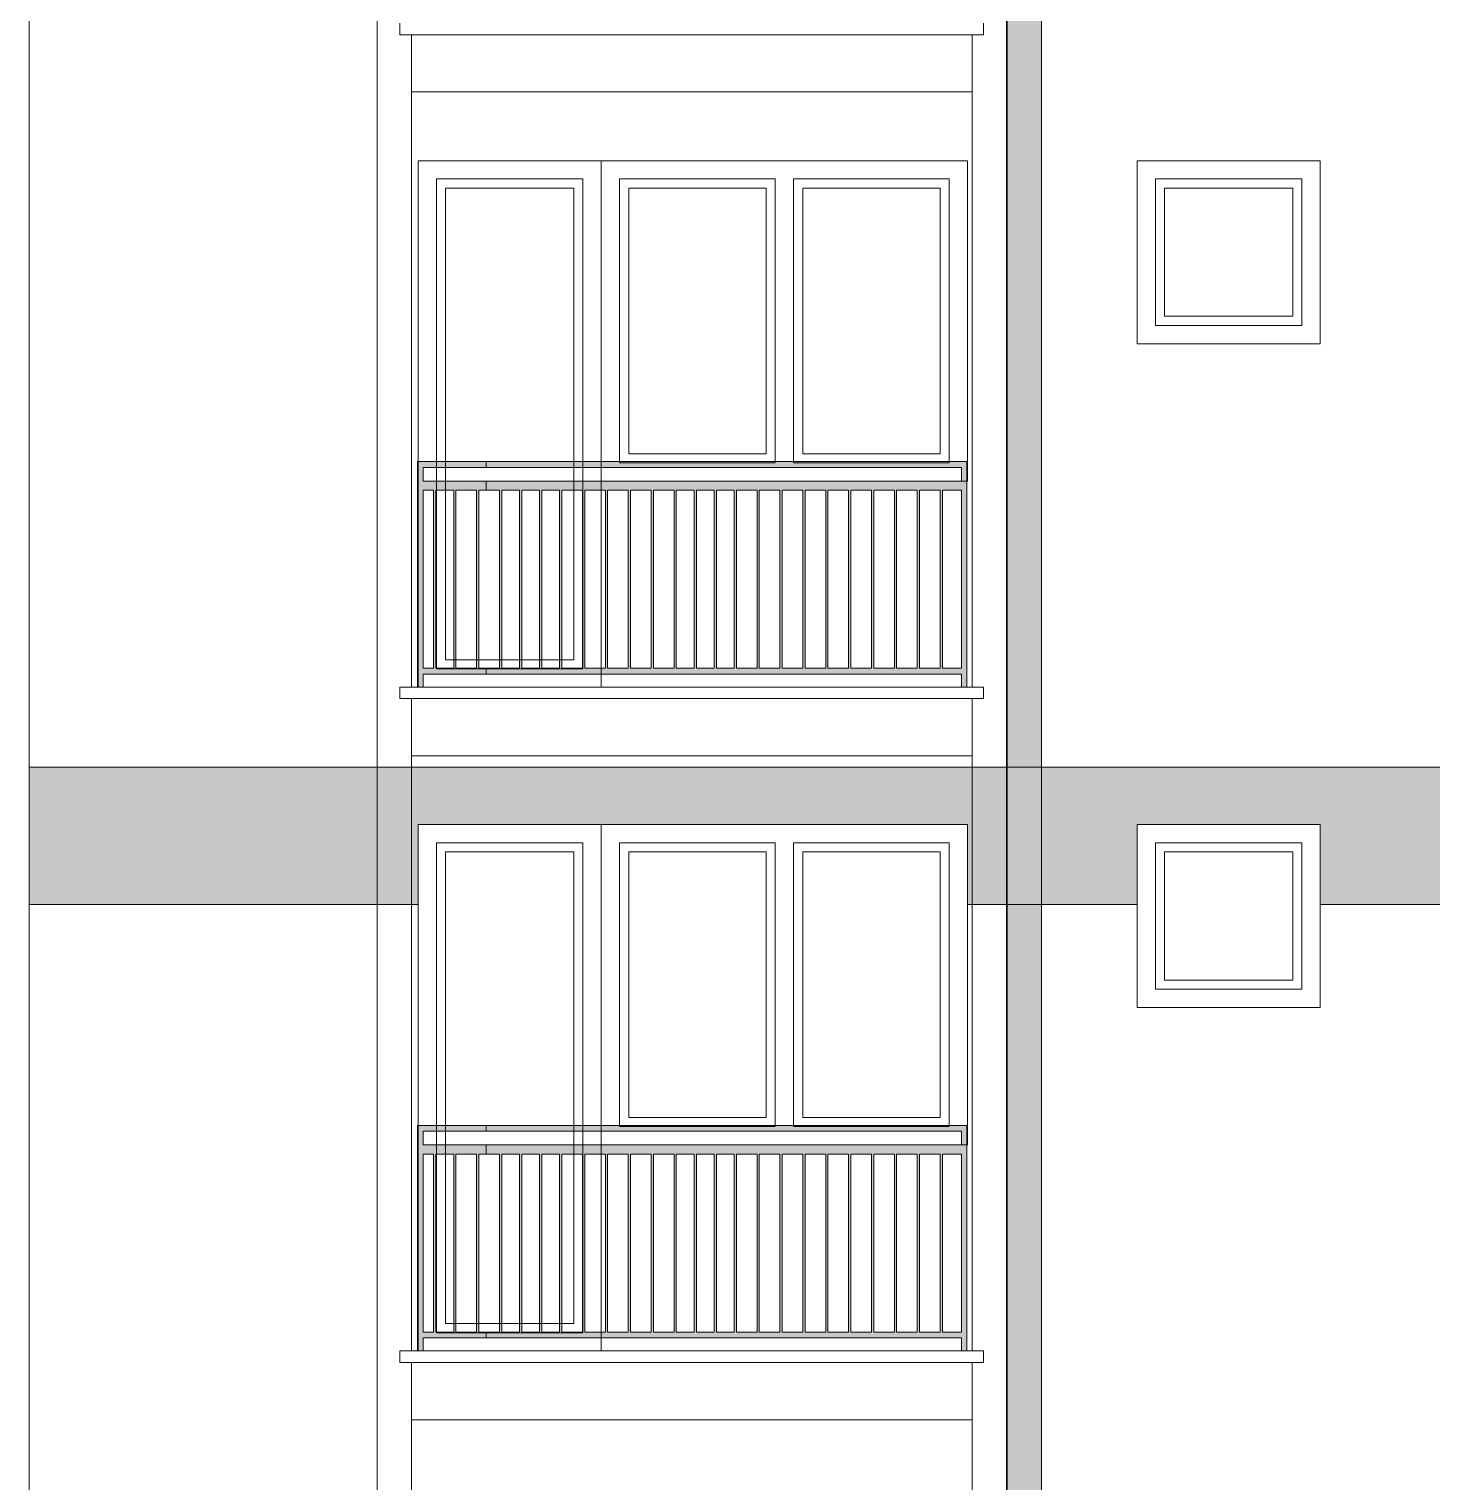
# Model space of a CAD drawing. Header units: millimetres. Extents: x 2791058 to 2855058, y -67651 to -18651.
# Drawn here: x 2803943 to 2807008, y -34233 to -31060 of the extents above; entities that cross this region are included whole.
import ezdxf

# ---------------------------------------------------------------- set-up
doc = ezdxf.new("R2010")
doc.units = ezdxf.units.MM
doc.header["$MEASUREMENT"] = 0
doc.linetypes.add('Hidden Line', pattern=[195.611112, 141.111112, -54.5])
doc.layers.add('Exterior walls', color=7, linetype='Continuous')
for name, color, linetype, lineweight in [('Exterior walls_Pen_No__1', 7, 'Continuous', 0), ('Exterior walls_Pen_No__80', 3, 'Continuous', 0), ('Lines_Pen_No__20', 1, 'Continuous', 0), ('Shell - Roof_Pen_No__20', 1, 'Continuous', 0), ('Shell - Roof_Pen_No__21', 7, 'Continuous', 0)]:
    doc.layers.add(name, color=color, linetype=linetype, lineweight=lineweight)
doc.layers.add('Structural - Bearing_Pen_No__61', color=7, linetype='Continuous', lineweight=0, true_color=0x6a6a6a)

# ---------------------------------------------------------------- blocks, each defined once
blk = doc.blocks.new('Wall_1', base_point=(2806154.9, -29772))
at = {"layer": 'Exterior walls', "linetype": 'Continuous', "lineweight": 0}
blk.add_hatch(color=255, dxfattribs=at).paths.add_polyline_path([(2806079.9, -29772), (2806079.9, -35619.6), (2806154.9, -35632.8), (2806154.9, -29772)])
at = {"layer": 'Exterior walls_Pen_No__1', "color": 7, "linetype": 'Continuous', "lineweight": 0, "flags": 128}
for points in [[(2806079.9, -29772), (2806079.9, -35619.6)], [(2806154.9, -29772), (2806079.9, -29772)], [(2806154.9, -35632.8), (2806154.9, -29772)]]:
    blk.add_lwpolyline(points, dxfattribs=at)

msp = doc.modelspace()

# ---------------------------------------------------------------- hatches: boundary and pattern name
at = {"layer": 'Exterior walls_Pen_No__80', "linetype": 'Continuous', "lineweight": 0, "true_color": 0x7fff7f}
msp.add_hatch(color=91, dxfattribs=at).paths.add_polyline_path([(2803943.4, -32972), (2803943.4, -32672), (2807342.5, -32672), (2807342.5, -32809), (2807692.5, -32809), (2807692.5, -32672), (2808067.5, -32672), (2808067.5, -32809), (2808417.5, -32809), (2808417.5, -32672), (2815128.4, -32672), (2815128.4, -32809), (2815478.4, -32809), (2815478.4, -32672), (2815853.4, -32672), (2815853.4, -32809), (2816203.4, -32809), (2816203.4, -32672), (2819623.4, -32672), (2819623.4, -32972), (2818770, -32972), (2818770, -32797), (2817570, -32797), (2817570, -32972), (2817127.9, -32972), (2817127.9, -32797), (2816727.9, -32797), (2816727.9, -32972), (2814617.2, -32972), (2814617.2, -32797), (2814217.2, -32797), (2814217.2, -32972), (2813788.9, -32972), (2813788.9, -32797), (2812588.9, -32797), (2812588.9, -32972), (2810967.8, -32972), (2810967.8, -32797), (2809767.8, -32797), (2809767.8, -32972), (2809342.1, -32972), (2809342.1, -32797), (2808942.1, -32797), (2808942.1, -32972), (2806763.5, -32972), (2806763.5, -32797), (2806363.5, -32797), (2806363.5, -32972), (2805993.3, -32972), (2805993.3, -32797), (2804793.3, -32797), (2804793.3, -32972)])
at = {"layer": 'Structural - Bearing_Pen_No__61', "linetype": 'Continuous', "lineweight": 0, "true_color": 0x6a6a6a}
h = msp.add_hatch(color=251, dxfattribs=at)
h.paths.add_polyline_path([(2804791.9, -32004.4), (2804791.9, -32497), (2804803.9, -32497), (2804803.9, -32468.3), (2804941.9, -32468.3), (2804941.9, -32455.8), (2804925.9, -32455.8), (2804925.9, -32067), (2804941.9, -32067), (2804941.9, -32047), (2804803.9, -32047), (2804803.9, -32017), (2804941.9, -32017), (2804941.9, -32004.4), (2804803.9, -32004.4)])
h.paths.add_polyline_path([(2804803.9, -32067), (2804827.1, -32067), (2804827.1, -32455.8), (2804803.9, -32455.8)], flags=0)
h.paths.add_polyline_path([(2804832.1, -32067), (2804870.9, -32067), (2804870.9, -32455.8), (2804832.1, -32455.8)], flags=0)
h.paths.add_polyline_path([(2804875.9, -32067), (2804920.9, -32067), (2804920.9, -32455.8), (2804875.9, -32455.8)], flags=0)
h = msp.add_hatch(color=251, dxfattribs=at)
h.paths.add_polyline_path([(2804941.9, -32468.3), (2805979.9, -32468.3), (2805979.9, -32497), (2805991.9, -32497), (2805991.9, -32004.4), (2805979.9, -32004.4), (2804941.9, -32004.4), (2804941.9, -32017), (2805979.9, -32017), (2805979.9, -32047), (2804941.9, -32047), (2804941.9, -32067), (2804970.9, -32067), (2804970.9, -32455.8), (2804941.9, -32455.8)])
h.paths.add_polyline_path([(2804975.9, -32455.8), (2804975.9, -32067), (2805014.6, -32067), (2805014.6, -32455.8)], flags=0)
h.paths.add_polyline_path([(2805058.4, -32455.8), (2805019.6, -32455.8), (2805019.6, -32067), (2805058.4, -32067)], flags=0)
h.paths.add_polyline_path([(2805063.4, -32067), (2805102.1, -32067), (2805102.1, -32455.8), (2805063.4, -32455.8)], flags=0)
h.paths.add_polyline_path([(2805152.1, -32455.8), (2805107.1, -32455.8), (2805107.1, -32067), (2805152.1, -32067)], flags=0)
h.paths.add_polyline_path([(2805157.1, -32455.8), (2805157.1, -32067), (2805202.1, -32067), (2805202.1, -32455.8)], flags=0)
h.paths.add_polyline_path([(2805207.1, -32067), (2805252.1, -32067), (2805252.1, -32455.8), (2805207.1, -32455.8)], flags=0)
h.paths.add_polyline_path([(2805257.1, -32067), (2805302.1, -32067), (2805302.1, -32455.8), (2805257.1, -32455.8)], flags=0)
h.paths.add_polyline_path([(2805307.1, -32455.8), (2805307.1, -32067), (2805352.1, -32067), (2805352.1, -32455.8)], flags=0)
h.paths.add_polyline_path([(2805395.9, -32455.8), (2805357.1, -32455.8), (2805357.1, -32067), (2805395.9, -32067)], flags=0)
h.paths.add_polyline_path([(2805400.9, -32067), (2805439.6, -32067), (2805439.6, -32455.8), (2805400.9, -32455.8)], flags=0)
h.paths.add_polyline_path([(2805444.6, -32067), (2805483.4, -32067), (2805483.4, -32455.8), (2805444.6, -32455.8)], flags=0)
h.paths.add_polyline_path([(2805488.4, -32455.8), (2805488.4, -32067), (2805533.4, -32067), (2805533.4, -32455.8)], flags=0)
h.paths.add_polyline_path([(2805583.4, -32455.8), (2805538.4, -32455.8), (2805538.4, -32067), (2805583.4, -32067)], flags=0)
h.paths.add_polyline_path([(2805633.4, -32455.8), (2805588.4, -32455.8), (2805588.4, -32067), (2805633.4, -32067)], flags=0)
h.paths.add_polyline_path([(2805638.4, -32455.8), (2805638.4, -32067), (2805683.4, -32067), (2805683.4, -32455.8)], flags=0)
h.paths.add_polyline_path([(2805688.4, -32455.8), (2805688.4, -32067), (2805733.4, -32067), (2805733.4, -32455.8)], flags=0)
h.paths.add_polyline_path([(2805738.4, -32067), (2805783.4, -32067), (2805783.4, -32455.8), (2805738.4, -32455.8)], flags=0)
h.paths.add_polyline_path([(2805788.4, -32455.8), (2805788.4, -32067), (2805833.4, -32067), (2805833.4, -32455.8)], flags=0)
h.paths.add_polyline_path([(2805838.4, -32067), (2805883.4, -32067), (2805883.4, -32455.8), (2805838.4, -32455.8)], flags=0)
h.paths.add_polyline_path([(2805888.4, -32455.8), (2805888.4, -32067), (2805933.4, -32067), (2805933.4, -32455.8)], flags=0)
h.paths.add_polyline_path([(2805938.4, -32067), (2805979.9, -32067), (2805979.9, -32455.8), (2805938.4, -32455.8)], flags=0)
h = msp.add_hatch(color=251, dxfattribs=at)
h.paths.add_polyline_path([(2804791.9, -33454.4), (2804791.9, -33947), (2804803.9, -33947), (2804803.9, -33918.3), (2804941.9, -33918.3), (2804941.9, -33905.8), (2804925.9, -33905.8), (2804925.9, -33517), (2804941.9, -33517), (2804941.9, -33497), (2804803.9, -33497), (2804803.9, -33467), (2804941.9, -33467), (2804941.9, -33454.4), (2804803.9, -33454.4)])
h.paths.add_polyline_path([(2804803.9, -33517), (2804827.1, -33517), (2804827.1, -33905.8), (2804803.9, -33905.8)], flags=0)
h.paths.add_polyline_path([(2804832.1, -33517), (2804870.9, -33517), (2804870.9, -33905.8), (2804832.1, -33905.8)], flags=0)
h.paths.add_polyline_path([(2804875.9, -33517), (2804920.9, -33517), (2804920.9, -33905.8), (2804875.9, -33905.8)], flags=0)
h = msp.add_hatch(color=251, dxfattribs=at)
h.paths.add_polyline_path([(2804941.9, -33918.3), (2805979.9, -33918.3), (2805979.9, -33947), (2805991.9, -33947), (2805991.9, -33454.4), (2805979.9, -33454.4), (2804941.9, -33454.4), (2804941.9, -33467), (2805979.9, -33467), (2805979.9, -33497), (2804941.9, -33497), (2804941.9, -33517), (2804970.9, -33517), (2804970.9, -33905.8), (2804941.9, -33905.8)])
h.paths.add_polyline_path([(2804975.9, -33905.8), (2804975.9, -33517), (2805014.6, -33517), (2805014.6, -33905.8)], flags=0)
h.paths.add_polyline_path([(2805058.4, -33905.8), (2805019.6, -33905.8), (2805019.6, -33517), (2805058.4, -33517)], flags=0)
h.paths.add_polyline_path([(2805063.4, -33517), (2805102.1, -33517), (2805102.1, -33905.8), (2805063.4, -33905.8)], flags=0)
h.paths.add_polyline_path([(2805152.1, -33905.8), (2805107.1, -33905.8), (2805107.1, -33517), (2805152.1, -33517)], flags=0)
h.paths.add_polyline_path([(2805157.1, -33905.8), (2805157.1, -33517), (2805202.1, -33517), (2805202.1, -33905.8)], flags=0)
h.paths.add_polyline_path([(2805207.1, -33517), (2805252.1, -33517), (2805252.1, -33905.8), (2805207.1, -33905.8)], flags=0)
h.paths.add_polyline_path([(2805257.1, -33517), (2805302.1, -33517), (2805302.1, -33905.8), (2805257.1, -33905.8)], flags=0)
h.paths.add_polyline_path([(2805307.1, -33905.8), (2805307.1, -33517), (2805352.1, -33517), (2805352.1, -33905.8)], flags=0)
h.paths.add_polyline_path([(2805395.9, -33905.8), (2805357.1, -33905.8), (2805357.1, -33517), (2805395.9, -33517)], flags=0)
h.paths.add_polyline_path([(2805400.9, -33517), (2805439.6, -33517), (2805439.6, -33905.8), (2805400.9, -33905.8)], flags=0)
h.paths.add_polyline_path([(2805444.6, -33517), (2805483.4, -33517), (2805483.4, -33905.8), (2805444.6, -33905.8)], flags=0)
h.paths.add_polyline_path([(2805488.4, -33905.8), (2805488.4, -33517), (2805533.4, -33517), (2805533.4, -33905.8)], flags=0)
h.paths.add_polyline_path([(2805583.4, -33905.8), (2805538.4, -33905.8), (2805538.4, -33517), (2805583.4, -33517)], flags=0)
h.paths.add_polyline_path([(2805633.4, -33905.8), (2805588.4, -33905.8), (2805588.4, -33517), (2805633.4, -33517)], flags=0)
h.paths.add_polyline_path([(2805638.4, -33905.8), (2805638.4, -33517), (2805683.4, -33517), (2805683.4, -33905.8)], flags=0)
h.paths.add_polyline_path([(2805688.4, -33905.8), (2805688.4, -33517), (2805733.4, -33517), (2805733.4, -33905.8)], flags=0)
h.paths.add_polyline_path([(2805738.4, -33517), (2805783.4, -33517), (2805783.4, -33905.8), (2805738.4, -33905.8)], flags=0)
h.paths.add_polyline_path([(2805788.4, -33905.8), (2805788.4, -33517), (2805833.4, -33517), (2805833.4, -33905.8)], flags=0)
h.paths.add_polyline_path([(2805838.4, -33517), (2805883.4, -33517), (2805883.4, -33905.8), (2805838.4, -33905.8)], flags=0)
h.paths.add_polyline_path([(2805888.4, -33905.8), (2805888.4, -33517), (2805933.4, -33517), (2805933.4, -33905.8)], flags=0)
h.paths.add_polyline_path([(2805938.4, -33517), (2805979.9, -33517), (2805979.9, -33905.8), (2805938.4, -33905.8)], flags=0)

# ---------------------------------------------------------------- linework, layer by layer
at = {"layer": 'Exterior walls_Pen_No__1', "color": 7, "linetype": 'Continuous', "lineweight": 0, "flags": 128}
msp.add_lwpolyline([(2808942.1, -32972), (2806763.5, -32972), (2806763.5, -32797), (2806363.5, -32797), (2806363.5, -32972), (2805993.3, -32972), (2805993.3, -32797), (2804793.3, -32797), (2804793.3, -32972), (2803943.4, -32972), (2803943.4, -32672), (2807342.5, -32672)], dxfattribs=at)
at = {"layer": 'Lines_Pen_No__20', "color": 1, "linetype": 'Hidden Line', "lineweight": 0}
for p, q in [((2804793.3, -31417), (2804793.3, -31347)), ((2804793.3, -31347), (2805993.3, -31347)), ((2805993.3, -31417), (2805993.3, -31347)), ((2806363.5, -31417), (2806363.5, -31347)), ((2806763.5, -31347), (2806363.5, -31347)), ((2806363.5, -31417), (2806363.5, -31347)), ((2806763.5, -31417), (2806763.5, -31347)), ((2804793.3, -32867), (2804793.3, -32797)), ((2804793.3, -32797), (2805993.3, -32797)), ((2805993.3, -32867), (2805993.3, -32797)), ((2806363.5, -32867), (2806363.5, -32797)), ((2806763.5, -32797), (2806363.5, -32797)), ((2806363.5, -32867), (2806363.5, -32797)), ((2806763.5, -32867), (2806763.5, -32797))]:
    msp.add_line(p, q, dxfattribs=at)
at = {"layer": 'Lines_Pen_No__20', "color": 1, "linetype": 'Continuous', "lineweight": 0}
for p, q in [((2805553.3, -31987), (2805553.3, -31407)), ((2805573.3, -32007), (2805573.3, -31387)), ((2805613.3, -32007), (2805613.3, -31387)), ((2805633.3, -31987), (2805633.3, -31407)), ((2805573.3, -33457), (2805573.3, -32837)), ((2805613.3, -33457), (2805613.3, -32837)), ((2805553.3, -33437), (2805553.3, -32857)), ((2805633.3, -33437), (2805633.3, -32857))]:
    msp.add_line(p, q, dxfattribs=at)
for points in [[(2805193.3, -32497), (2804793.3, -32497), (2804793.3, -31347), (2805193.3, -31347)], [(2805993.3, -31347), (2805193.3, -31347), (2805193.3, -32047), (2805993.3, -32047)], [(2806363.5, -31347), (2806763.5, -31347), (2806763.5, -31747), (2806363.5, -31747)], [(2805153.3, -32457), (2804833.3, -32457), (2804833.3, -31387), (2805153.3, -31387)], [(2805133.3, -32437), (2804853.3, -32437), (2804853.3, -31407), (2805133.3, -31407)], [(2806403.5, -31387), (2806723.5, -31387), (2806723.5, -31707), (2806403.5, -31707)], [(2806423.5, -31407), (2806703.5, -31407), (2806703.5, -31687), (2806423.5, -31687)], [(2805193.3, -33947), (2804793.3, -33947), (2804793.3, -32797), (2805193.3, -32797)], [(2805993.3, -32797), (2805193.3, -32797), (2805193.3, -33497), (2805993.3, -33497)], [(2806363.5, -32797), (2806763.5, -32797), (2806763.5, -33197), (2806363.5, -33197)], [(2805153.3, -33907), (2804833.3, -33907), (2804833.3, -32837), (2805153.3, -32837)], [(2806403.5, -32837), (2806723.5, -32837), (2806723.5, -33157), (2806403.5, -33157)], [(2805133.3, -33887), (2804853.3, -33887), (2804853.3, -32857), (2805133.3, -32857)], [(2806423.5, -32857), (2806703.5, -32857), (2806703.5, -33137), (2806423.5, -33137)]]:
    msp.add_lwpolyline(points, close=True, dxfattribs=at)
for points in [[(2805573.3, -31387), (2805233.3, -31387), (2805233.3, -32007), (2805573.3, -32007)], [(2805553.3, -31407), (2805253.3, -31407), (2805253.3, -31987), (2805553.3, -31987)], [(2805613.3, -32007), (2805953.3, -32007), (2805953.3, -31387), (2805613.3, -31387)], [(2805633.3, -31987), (2805933.3, -31987), (2805933.3, -31407), (2805633.3, -31407)], [(2805573.3, -32837), (2805233.3, -32837), (2805233.3, -33457), (2805573.3, -33457)], [(2805613.3, -33457), (2805953.3, -33457), (2805953.3, -32837), (2805613.3, -32837)], [(2805553.3, -32857), (2805253.3, -32857), (2805253.3, -33437), (2805553.3, -33437)], [(2805633.3, -33437), (2805933.3, -33437), (2805933.3, -32857), (2805633.3, -32857)]]:
    msp.add_lwpolyline(points, dxfattribs=at)
at = {"layer": 'Shell - Roof_Pen_No__20', "color": 1, "linetype": 'Continuous', "lineweight": 0}
for p, q in [((2806763.5, -31347), (2806363.5, -31347)), ((2806363.5, -31347), (2806363.5, -31747)), ((2806763.5, -31747), (2806763.5, -31347)), ((2806363.5, -31747), (2806763.5, -31747)), ((2806763.5, -32797), (2806363.5, -32797)), ((2806363.5, -32797), (2806363.5, -33197)), ((2806763.5, -33197), (2806763.5, -32797)), ((2806363.5, -33197), (2806763.5, -33197))]:
    msp.add_line(p, q, dxfattribs=at)
at = {"layer": 'Shell - Roof_Pen_No__21', "color": 7, "linetype": 'Continuous', "lineweight": 0}
for p, q in [((2803943.4, -29772), (2803943.4, -37047)), ((2804703.4, -29772), (2804703.4, -35547)), ((2806078.4, -29772), (2806078.4, -35547)), ((2804753.4, -31072), (2804753.4, -31047)), ((2806028.4, -31072), (2806028.4, -31047)), ((2804778.4, -31072), (2804753.4, -31072)), ((2804778.4, -31072), (2804778.4, -31197)), ((2804778.4, -31072), (2806003.4, -31072)), ((2804778.4, -31072), (2804778.4, -32497)), ((2806003.4, -31072), (2806003.4, -31197)), ((2806003.4, -31072), (2806028.4, -31072)), ((2806003.4, -31072), (2806003.4, -32497)), ((2804778.4, -31197), (2806003.4, -31197)), ((2806763.5, -31347), (2806363.5, -31347)), ((2806363.5, -31347), (2806363.5, -31747)), ((2806763.5, -31747), (2806763.5, -31347)), ((2806363.5, -31747), (2806763.5, -31747)), ((2804753.4, -32522), (2804753.4, -32497)), ((2804753.4, -32497), (2804778.4, -32497)), ((2804778.4, -32522), (2804753.4, -32522)), ((2804778.4, -32497), (2806003.4, -32497)), ((2804778.4, -32522), (2804778.4, -32647)), ((2804778.4, -32522), (2806003.4, -32522)), ((2804778.4, -32522), (2804778.4, -33947)), ((2806028.4, -32497), (2806003.4, -32497)), ((2806003.4, -32522), (2806003.4, -32647)), ((2806003.4, -32522), (2806028.4, -32522)), ((2806003.4, -32522), (2806003.4, -33947)), ((2806028.4, -32522), (2806028.4, -32497)), ((2804778.4, -32647), (2806003.4, -32647)), ((2806763.5, -32797), (2806363.5, -32797)), ((2806363.5, -32797), (2806363.5, -33197)), ((2806763.5, -33197), (2806763.5, -32797)), ((2806363.5, -33197), (2806763.5, -33197)), ((2804753.4, -33972), (2804753.4, -33947)), ((2804753.4, -33947), (2804778.4, -33947)), ((2804778.4, -33947), (2806003.4, -33947)), ((2806028.4, -33947), (2806003.4, -33947)), ((2806028.4, -33972), (2806028.4, -33947)), ((2804778.4, -33972), (2804753.4, -33972)), ((2804778.4, -33972), (2804778.4, -34097)), ((2804778.4, -33972), (2806003.4, -33972)), ((2804778.4, -33972), (2804778.4, -35397)), ((2806003.4, -33972), (2806003.4, -34097)), ((2806003.4, -33972), (2806028.4, -33972)), ((2806003.4, -33972), (2806003.4, -35397)), ((2804778.4, -34097), (2806003.4, -34097))]:
    msp.add_line(p, q, dxfattribs=at)
at = {"layer": 'Structural - Bearing_Pen_No__61', "color": 251, "linetype": 'Continuous', "lineweight": 0, "true_color": 0x6a6a6a, "flags": 128}
for points in [[(2804791.9, -32004.4), (2804791.9, -32497), (2804803.9, -32497), (2804803.9, -32468.3), (2804941.9, -32468.3), (2804941.9, -32455.8), (2804925.9, -32455.8), (2804925.9, -32067), (2804941.9, -32067), (2804941.9, -32047), (2804803.9, -32047), (2804803.9, -32017), (2804941.9, -32017), (2804941.9, -32004.4), (2804803.9, -32004.4)], [(2804941.9, -32468.3), (2805979.9, -32468.3), (2805979.9, -32497), (2805991.9, -32497), (2805991.9, -32004.4), (2805979.9, -32004.4), (2804941.9, -32004.4), (2804941.9, -32017), (2805979.9, -32017), (2805979.9, -32047), (2804941.9, -32047), (2804941.9, -32067), (2804970.9, -32067), (2804970.9, -32455.8), (2804941.9, -32455.8)], [(2804803.9, -32067), (2804827.1, -32067), (2804827.1, -32455.8), (2804803.9, -32455.8)], [(2804832.1, -32067), (2804870.9, -32067), (2804870.9, -32455.8), (2804832.1, -32455.8)], [(2804875.9, -32067), (2804920.9, -32067), (2804920.9, -32455.8), (2804875.9, -32455.8)], [(2804975.9, -32455.8), (2804975.9, -32067), (2805014.6, -32067), (2805014.6, -32455.8)], [(2805058.4, -32455.8), (2805019.6, -32455.8), (2805019.6, -32067), (2805058.4, -32067)], [(2805063.4, -32067), (2805102.1, -32067), (2805102.1, -32455.8), (2805063.4, -32455.8)], [(2805152.1, -32455.8), (2805107.1, -32455.8), (2805107.1, -32067), (2805152.1, -32067)], [(2805157.1, -32455.8), (2805157.1, -32067), (2805202.1, -32067), (2805202.1, -32455.8)], [(2805207.1, -32067), (2805252.1, -32067), (2805252.1, -32455.8), (2805207.1, -32455.8)], [(2805257.1, -32067), (2805302.1, -32067), (2805302.1, -32455.8), (2805257.1, -32455.8)], [(2805307.1, -32455.8), (2805307.1, -32067), (2805352.1, -32067), (2805352.1, -32455.8)], [(2805395.9, -32455.8), (2805357.1, -32455.8), (2805357.1, -32067), (2805395.9, -32067)], [(2805400.9, -32067), (2805439.6, -32067), (2805439.6, -32455.8), (2805400.9, -32455.8)], [(2805444.6, -32067), (2805483.4, -32067), (2805483.4, -32455.8), (2805444.6, -32455.8)], [(2805488.4, -32455.8), (2805488.4, -32067), (2805533.4, -32067), (2805533.4, -32455.8)], [(2805583.4, -32455.8), (2805538.4, -32455.8), (2805538.4, -32067), (2805583.4, -32067)], [(2805633.4, -32455.8), (2805588.4, -32455.8), (2805588.4, -32067), (2805633.4, -32067)], [(2805638.4, -32455.8), (2805638.4, -32067), (2805683.4, -32067), (2805683.4, -32455.8)], [(2805688.4, -32455.8), (2805688.4, -32067), (2805733.4, -32067), (2805733.4, -32455.8)], [(2805738.4, -32067), (2805783.4, -32067), (2805783.4, -32455.8), (2805738.4, -32455.8)], [(2805788.4, -32455.8), (2805788.4, -32067), (2805833.4, -32067), (2805833.4, -32455.8)], [(2805838.4, -32067), (2805883.4, -32067), (2805883.4, -32455.8), (2805838.4, -32455.8)], [(2805888.4, -32455.8), (2805888.4, -32067), (2805933.4, -32067), (2805933.4, -32455.8)], [(2805938.4, -32067), (2805979.9, -32067), (2805979.9, -32455.8), (2805938.4, -32455.8)], [(2804791.9, -33454.4), (2804791.9, -33947), (2804803.9, -33947), (2804803.9, -33918.3), (2804941.9, -33918.3), (2804941.9, -33905.8), (2804925.9, -33905.8), (2804925.9, -33517), (2804941.9, -33517), (2804941.9, -33497), (2804803.9, -33497), (2804803.9, -33467), (2804941.9, -33467), (2804941.9, -33454.4), (2804803.9, -33454.4)], [(2804941.9, -33918.3), (2805979.9, -33918.3), (2805979.9, -33947), (2805991.9, -33947), (2805991.9, -33454.4), (2805979.9, -33454.4), (2804941.9, -33454.4), (2804941.9, -33467), (2805979.9, -33467), (2805979.9, -33497), (2804941.9, -33497), (2804941.9, -33517), (2804970.9, -33517), (2804970.9, -33905.8), (2804941.9, -33905.8)], [(2804803.9, -33517), (2804827.1, -33517), (2804827.1, -33905.8), (2804803.9, -33905.8)], [(2804832.1, -33517), (2804870.9, -33517), (2804870.9, -33905.8), (2804832.1, -33905.8)], [(2804875.9, -33517), (2804920.9, -33517), (2804920.9, -33905.8), (2804875.9, -33905.8)], [(2804975.9, -33905.8), (2804975.9, -33517), (2805014.6, -33517), (2805014.6, -33905.8)], [(2805058.4, -33905.8), (2805019.6, -33905.8), (2805019.6, -33517), (2805058.4, -33517)], [(2805063.4, -33517), (2805102.1, -33517), (2805102.1, -33905.8), (2805063.4, -33905.8)], [(2805152.1, -33905.8), (2805107.1, -33905.8), (2805107.1, -33517), (2805152.1, -33517)], [(2805157.1, -33905.8), (2805157.1, -33517), (2805202.1, -33517), (2805202.1, -33905.8)], [(2805207.1, -33517), (2805252.1, -33517), (2805252.1, -33905.8), (2805207.1, -33905.8)], [(2805257.1, -33517), (2805302.1, -33517), (2805302.1, -33905.8), (2805257.1, -33905.8)], [(2805307.1, -33905.8), (2805307.1, -33517), (2805352.1, -33517), (2805352.1, -33905.8)], [(2805395.9, -33905.8), (2805357.1, -33905.8), (2805357.1, -33517), (2805395.9, -33517)], [(2805400.9, -33517), (2805439.6, -33517), (2805439.6, -33905.8), (2805400.9, -33905.8)], [(2805444.6, -33517), (2805483.4, -33517), (2805483.4, -33905.8), (2805444.6, -33905.8)], [(2805488.4, -33905.8), (2805488.4, -33517), (2805533.4, -33517), (2805533.4, -33905.8)], [(2805583.4, -33905.8), (2805538.4, -33905.8), (2805538.4, -33517), (2805583.4, -33517)], [(2805633.4, -33905.8), (2805588.4, -33905.8), (2805588.4, -33517), (2805633.4, -33517)], [(2805638.4, -33905.8), (2805638.4, -33517), (2805683.4, -33517), (2805683.4, -33905.8)], [(2805688.4, -33905.8), (2805688.4, -33517), (2805733.4, -33517), (2805733.4, -33905.8)], [(2805738.4, -33517), (2805783.4, -33517), (2805783.4, -33905.8), (2805738.4, -33905.8)], [(2805788.4, -33905.8), (2805788.4, -33517), (2805833.4, -33517), (2805833.4, -33905.8)], [(2805838.4, -33517), (2805883.4, -33517), (2805883.4, -33905.8), (2805838.4, -33905.8)], [(2805888.4, -33905.8), (2805888.4, -33517), (2805933.4, -33517), (2805933.4, -33905.8)], [(2805938.4, -33517), (2805979.9, -33517), (2805979.9, -33905.8), (2805938.4, -33905.8)]]:
    msp.add_lwpolyline(points, close=True, dxfattribs=at)

# ---------------------------------------------------------------- block references
at = {"layer": 'Exterior walls', "color": 7, "lineweight": 0}
msp.add_blockref('Wall_1', (2806154.9, -29772), dxfattribs=at)

doc.saveas('drawing.dxf')
